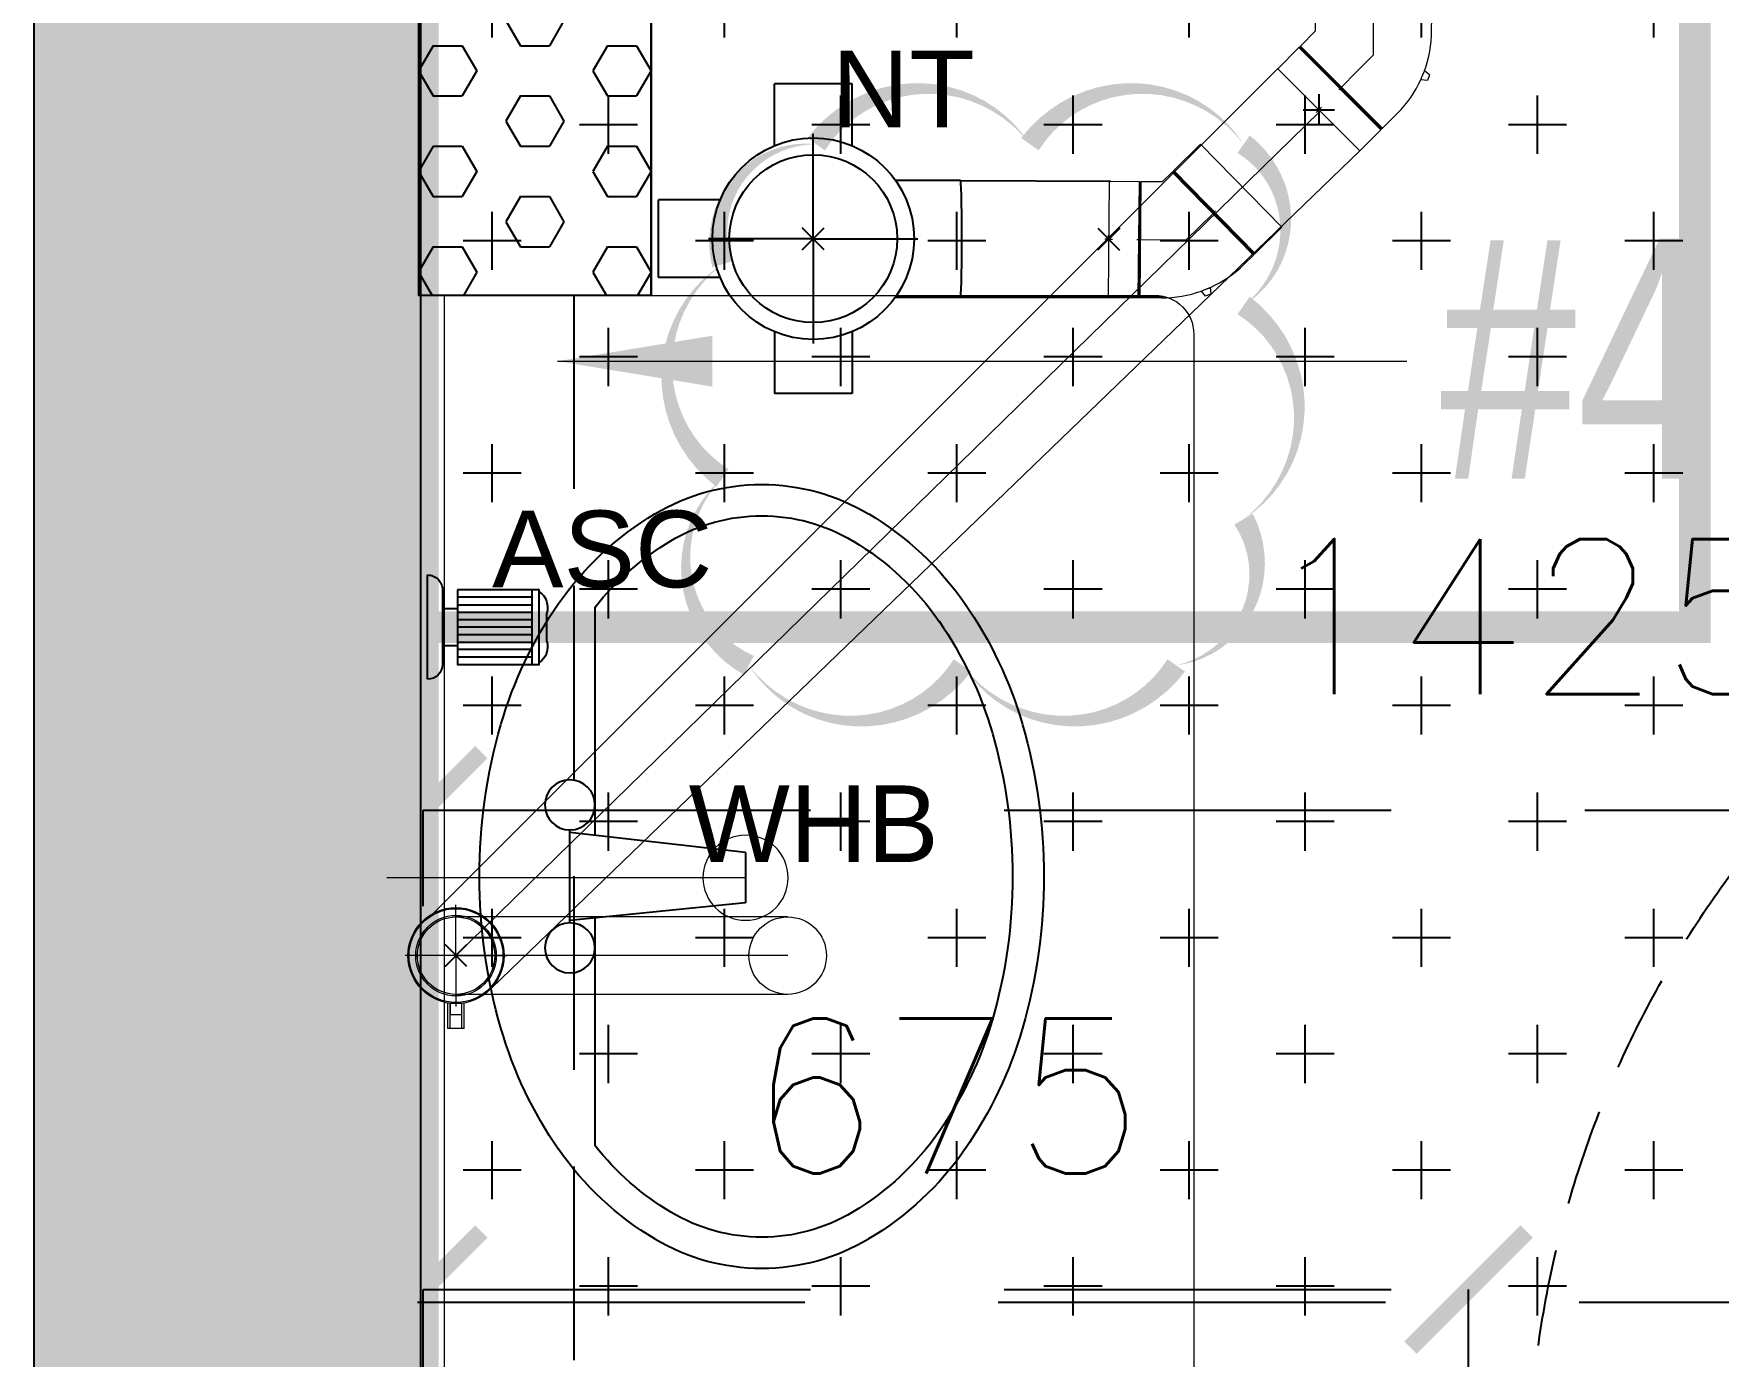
# Model space of a CAD drawing. Header units: millimetres. Extents: x 1135099 to 1230264, y -5736945 to -5695799.
# Drawn here: x 1213336 to 1214424, y -5713983 to -5713129 of the extents above; entities that cross this region are included whole.
import ezdxf

# ---------------------------------------------------------------- set-up
doc = ezdxf.new("R2010")
doc.units = ezdxf.units.MM
doc.header["$LTSCALE"] = 1000
doc.header["$MEASUREMENT"] = 0
for name, pattern in [('3BHK-A$0$$1$HIDDEN', [0.375, 0.25, -0.125]), ('3BHK-A$0$( Hidden )', [0.375, 0.25, -0.125]), ('AUDIT_D_120904163729-0', [0]), ('T8(T9 IS SIMILAR) - DIMENSION & TEXTING$0$1', [0]), ('T8(T9 IS SIMILAR) - DIMENSION & TEXTING$0$CENTERX2', [101.6, 63.5, -12.7, 12.7, -12.7]), ('T8(T9 IS SIMILAR) - DIMENSION & TEXTING$0$HIDDEN', [0.375, 0.25, -0.125]), ('T8(T9 IS SIMILAR) - DIMENSION & TEXTING$1$AUDIT_D_120904163729-0', [0]), ('T8(T9 IS SIMILAR)$0$$0$HIDDEN', [0.375, 0.25, -0.125])]:
    doc.linetypes.add(name, pattern=pattern)
doc.layers.get('0').update_dxf_attribs({"linetype": 'AUDIT_D_120904163729-0'})
for name, color, linetype in [('3BHK-A$0$$0$A-DOOR-FULL', 2, 'Continuous'), ('3BHK-A$0$$1$LEDGE WALL', 5, 'Continuous'), ('3BHK-A$0$A-SANITARY', 2, 'Continuous'), ('3BHK-A$0$A-TOI SUNK 50MM', 8, 'Continuous'), ('3BHK-A$0$LEDGE WALL', 5, 'Continuous'), ('T8(T9 IS SIMILAR) - DIMENSION & TEXTING$0$A-DIMENSIONS', 2, 'T8(T9 IS SIMILAR) - DIMENSION & TEXTING$0$HIDDEN'), ('T8(T9 IS SIMILAR) - DIMENSION & TEXTING$0$A-PLUMBING', 7, 'T8(T9 IS SIMILAR) - DIMENSION & TEXTING$1$AUDIT_D_120904163729-0'), ('T8(T9 IS SIMILAR) - DIMENSION & TEXTING$0$A-RSP COMMENTS', 30, 'T8(T9 IS SIMILAR) - DIMENSION & TEXTING$1$AUDIT_D_120904163729-0'), ('T8(T9 IS SIMILAR) - DIMENSION & TEXTING$0$KITCHEN BLOCK', 255, 'Continuous'), ('T8(T9 IS SIMILAR) - DIMENSION & TEXTING$0$pl-75 dia waste pipe', 3, 'Continuous'), ('T8(T9 IS SIMILAR) - DIMENSION & TEXTING$0$pl-75 dia waste pipe1', 3, 'Continuous'), ('T8(T9 IS SIMILAR) - DIMENSION & TEXTING$0$PL-FITTINGS', 5, 'Continuous'), ('T8(T9 IS SIMILAR) - DIMENSION & TEXTING$0$U-TI-75MM WASTE WATER PIPE', 3, 'Continuous'), ('T8(T9 IS SIMILAR) - DIMENSION & TEXTING$0$U-TI-BOILER', 1, 'T8(T9 IS SIMILAR) - DIMENSION & TEXTING$0$1'), ('T8(T9 IS SIMILAR) - DIMENSION & TEXTING$0$U-TI-TEXT', 7, 'Continuous'), ('T8(T9 IS SIMILAR) - DIMENSION & TEXTING$0$U-TI-WS', 5, 'Continuous'), ('T8(T9 IS SIMILAR)$0$S-BEAM', 20, 'T8(T9 IS SIMILAR)$0$$0$HIDDEN'), ('T8_REFUGE COLUMNS$1$A-RCC COLS', 3, 'Continuous'), ('T8_TYPICAL COLUMNS$0$A-RCC COLS', 3, 'Continuous')]:
    doc.layers.add(name, color=color, linetype=linetype)
for name, color, linetype, lineweight in [('3BHK-A$0$a-TOI-fixtures', 251, 'Continuous', 0), ('T8(T9 IS SIMILAR) - DIMENSION & TEXTING$0$pl-50dia waste pie', 6, 'Continuous', 0), ('T8(T9 IS SIMILAR) - DIMENSION & TEXTING$0$pl-50dia waste pipe1', 6, 'Continuous', 0), ('T8(T9 IS SIMILAR) - DIMENSION & TEXTING$1$R0-18-10-2014-T1-1st Podium Floor Plan$0$Text', 2, 'Continuous', 0), ('T8(T9 IS SIMILAR)$0$D&W', 8, 'Continuous', 25)]:
    doc.layers.add(name, color=color, linetype=linetype, lineweight=lineweight)
doc.layers.add('A-RERA CARPET AREA', color=30, linetype='Continuous', plot=False)
doc.layers.add('T8(T9 IS SIMILAR) - DIMENSION & TEXTING$0$GEB-BEZUG', color=2, linetype='Continuous', lineweight=25, true_color=0xffff00)
doc.layers.add('T8_REFUGE COLUMNS$1$COL-HATCH', color=7, linetype='Continuous', lineweight=25, true_color=0xa3a3a3)
doc.styles.add('T8(T9 IS SIMILAR) - DIMENSION & TEXTING$0$arial', font='sanss___.ttf')
doc.styles.add('T8(T9 IS SIMILAR) - DIMENSION & TEXTING$0$Romans 1', font='romans.shx', dxfattribs={"height": 100})
doc.styles.add('T8(T9 IS SIMILAR) - DIMENSION & TEXTING$1$ARIAL ARROW', font='swisscl.ttf')
doc.styles.add('T8(T9 IS SIMILAR) - DIMENSION & TEXTING$1$Tahoma', font='tahoma.ttf')
doc.dimstyles.new('T8(T9 IS SIMILAR) - DIMENSION & TEXTING$0$ALPINE S', dxfattribs={"dimscale": 0, "dimtxt": 100, "dimasz": 75, "dimexe": 0, "dimexo": 0, "dimgap": 75, "dimtad": 1, "dimdec": 0, "dimzin": 0, "dimdsep": 46, "dimtxsty": 'T8(T9 IS SIMILAR) - DIMENSION & TEXTING$0$Romans 1', "dimblk": 'T8(T9 IS SIMILAR) - DIMENSION & TEXTING$0$_ArchTick', "dimcen": 0.09, "dimclrd": 256, "dimclre": 256, "dimclrt": 7, "dimadec": 0, "dimazin": 0, "dimtfac": 1, "dimtdec": 0, "dimtofl": 0, "dimtmove": 1, "dimatfit": 0, "dimldrblk": 'T8(T9 IS SIMILAR) - DIMENSION & TEXTING$0$_Open90', "dimfxl": 1, "dimtolj": 1, "dimtzin": 0, "dimarcsym": 0})
doc.dimstyles.new('T8(T9 IS SIMILAR) - DIMENSION & TEXTING$1$SAMATA STD', dxfattribs={"dimtxt": 100, "dimasz": 50, "dimexe": 50, "dimexo": 50, "dimgap": 10, "dimtad": 0, "dimdec": 0, "dimrnd": 5, "dimzin": 0, "dimdsep": 46, "dimtxsty": 'T8(T9 IS SIMILAR) - DIMENSION & TEXTING$1$Tahoma', "dimblk": 'T8(T9 IS SIMILAR) - DIMENSION & TEXTING$1$_Origin2', "dimcen": -50, "dimdle": 50, "dimclrd": 7, "dimclre": 7, "dimclrt": 7, "dimadec": 0, "dimazin": 0, "dimtfac": 1, "dimtdec": 0, "dimtmove": 1, "dimatfit": 3, "dimfxl": 150, "dimtfill": 1, "dimtolj": 1, "dimtzin": 0, "dimlwd": -1, "dimlwe": -1, "dimarcsym": 0})

# ---------------------------------------------------------------- blocks, each defined once
blk = doc.blocks.new('T8(T9 IS SIMILAR) - DIMENSION & TEXTING$0$_ArchTick')
at = {"color": 0, "linetype": 'ByBlock', "const_width": 0.15}
blk.add_lwpolyline([(-0.5, -0.5), (0.5, 0.5)], dxfattribs=at)
blk = doc.blocks.new('*D515')
at = {"layer": 'T8(T9 IS SIMILAR) - DIMENSION & TEXTING$0$A-DIMENSIONS', "linetype": 'T8(T9 IS SIMILAR) - DIMENSION & TEXTING$0$HIDDEN', "lineweight": -2, "transparency": 16777216}
for p, q in [((1213587.3, -5714048.8), (1213587.3, -5713940.2)), ((1214262.3, -5714048.8), (1214262.3, -5713940.2))]:
    blk.add_line(p, q, dxfattribs=at)
at = {"layer": 'T8(T9 IS SIMILAR) - DIMENSION & TEXTING$0$A-DIMENSIONS', "lineweight": -2, "transparency": 16777216}
blk.add_line((1213587.3, -5713940.2), (1214262.3, -5713940.2), dxfattribs=at)
at = {"layer": 'T8(T9 IS SIMILAR) - DIMENSION & TEXTING$0$A-DIMENSIONS', "linetype": 'ByBlock', "lineweight": -2, "transparency": 16777216, "xscale": 75, "yscale": 75, "zscale": 75, "rotation": 180}
blk.add_blockref('T8(T9 IS SIMILAR) - DIMENSION & TEXTING$0$_ArchTick', (1213587.3, -5713940.2), dxfattribs=at)
at = {"layer": 'T8(T9 IS SIMILAR) - DIMENSION & TEXTING$0$A-DIMENSIONS', "linetype": 'ByBlock', "lineweight": -2, "transparency": 16777216, "xscale": 75, "yscale": 75, "zscale": 75}
blk.add_blockref('T8(T9 IS SIMILAR) - DIMENSION & TEXTING$0$_ArchTick', (1214262.3, -5713940.2), dxfattribs=at)
at = {"layer": 'T8(T9 IS SIMILAR) - DIMENSION & TEXTING$0$A-DIMENSIONS', "color": 7, "linetype": 'ByBlock', "transparency": 16777216, "insert": (1213924.8, -5713815.2), "char_height": 100, "attachment_point": 5, "style": 'T8(T9 IS SIMILAR) - DIMENSION & TEXTING$0$Romans 1'}
blk.add_mtext('\\A1;675', dxfattribs=at)
blk = doc.blocks.new('T8(T9 IS SIMILAR) - DIMENSION & TEXTING$0$_Open90')
at = {"color": 0, "linetype": 'ByBlock', "lineweight": -2}
for p, q in [((-0.5, 0.5), (0, 0)), ((0, 0), (-1, 0)), ((0, 0), (-0.5, -0.5))]:
    blk.add_line(p, q, dxfattribs=at)
blk = doc.blocks.new('*D470')
at = {"layer": 'T8(T9 IS SIMILAR) - DIMENSION & TEXTING$0$A-DIMENSIONS', "linetype": 'T8(T9 IS SIMILAR) - DIMENSION & TEXTING$0$HIDDEN', "lineweight": -2, "transparency": 16777216}
for p, q in [((1213587.3, -5713692.7), (1213587.3, -5713630.7)), ((1215012.3, -5713692.7), (1215012.3, -5713630.7))]:
    blk.add_line(p, q, dxfattribs=at)
at = {"layer": 'T8(T9 IS SIMILAR) - DIMENSION & TEXTING$0$A-DIMENSIONS', "lineweight": -2, "transparency": 16777216}
blk.add_line((1213587.3, -5713630.7), (1215012.3, -5713630.7), dxfattribs=at)
at = {"layer": 'T8(T9 IS SIMILAR) - DIMENSION & TEXTING$0$A-DIMENSIONS', "linetype": 'ByBlock', "lineweight": -2, "transparency": 16777216, "xscale": 75, "yscale": 75, "zscale": 75, "rotation": 180}
blk.add_blockref('T8(T9 IS SIMILAR) - DIMENSION & TEXTING$0$_ArchTick', (1213587.3, -5713630.7), dxfattribs=at)
at = {"layer": 'T8(T9 IS SIMILAR) - DIMENSION & TEXTING$0$A-DIMENSIONS', "linetype": 'ByBlock', "lineweight": -2, "transparency": 16777216, "xscale": 75, "yscale": 75, "zscale": 75}
blk.add_blockref('T8(T9 IS SIMILAR) - DIMENSION & TEXTING$0$_ArchTick', (1215012.3, -5713630.7), dxfattribs=at)
at = {"layer": 'T8(T9 IS SIMILAR) - DIMENSION & TEXTING$0$A-DIMENSIONS', "color": 7, "linetype": 'ByBlock', "transparency": 16777216, "insert": (1214299.8, -5713505.7), "char_height": 100, "attachment_point": 5, "style": 'T8(T9 IS SIMILAR) - DIMENSION & TEXTING$0$Romans 1'}
blk.add_mtext('\\A1;1425', dxfattribs=at)
blk = doc.blocks.new('T8(T9 IS SIMILAR) - DIMENSION & TEXTING$0$Einfügepunkt')
at = {"layer": 'T8(T9 IS SIMILAR) - DIMENSION & TEXTING$0$GEB-BEZUG'}
for p, q in [((-7.1, -7.1), (7.1, 7.1)), ((-7.1, 7.1), (7.1, -7.1))]:
    blk.add_line(p, q, dxfattribs=at)
blk = doc.blocks.new('T8(T9 IS SIMILAR) - DIMENSION & TEXTING$0$365.045.16.1_A')
at = {"lineweight": 13, "ltscale": 25}
for p, q in [((-61.9, 8.8), (-8.8, 61.9)), ((8.3, 44.7), (-8.8, 61.9)), ((8.3, 44.7), (-44.7, -8.3)), ((-43.7, -9.4), (9.4, 43.7)), ((8.3, 43.7), (-43.7, -8.3)), ((8.3, 43.7), (8.3, 44.7)), ((8.3, 43.7), (9.4, 43.7)), ((15.5, 37.5), (9.4, 43.7)), ((-17.1, 17.1), (-18.9, 18.9)), ((0, 0), (-17.1, 17.1)), ((-9.2, 9.2), (-11, 11)), ((34.7, 16.5), (30.6, 16)), ((36.3, 12.9), (32.9, 10.3)), ((34.7, 16.5), (36.3, 12.9)), ((-44.7, -8.3), (-61.9, 8.8)), ((0, -15.5), (0, 0)), ((-43.7, -8.3), (-44.7, -8.3)), ((-43.7, -8.3), (-43.7, -9.4)), ((-37.5, -15.5), (-43.7, -9.4)), ((-37.5, -29.3), (-37.5, -15.5)), ((0, -29.3), (0, -15.5)), ((37.5, -29.3), (37.5, -15.5)), ((-36.7, -30), (-37.5, -29.3)), ((37.5, -29.3), (-37.5, -29.3)), ((-36.7, -30), (-37.5, -30.7)), ((-37.5, -50), (-37.5, -30.7)), ((-37.5, -30.7), (37.5, -30.7)), ((-36.7, -30), (36.8, -30)), ((0, -31.8), (0, -29.3)), ((36.8, -30), (37.5, -29.3)), ((36.8, -30), (37.5, -30.7)), ((37.5, -50), (37.5, -30.7)), ((-37.5, -50), (37.5, -50)), ((0, -50), (-2.5, -50)), ((0, -50), (0, -47.5)), ((0, -50), (0, -52.5)), ((0, -50), (2.5, -50))]:
    blk.add_line(p, q, dxfattribs=at)
for start, end in [(24.8604, 45), (0, 20.1396)]:
    blk.add_arc((-37.5, -15.5), 75, start, end, dxfattribs=at)
blk.add_open_spline([(32.9, 10.3), (32.9, 10.3), (32.9, 10.3), (32.8, 10.5), (32.8, 10.6), (32.6, 11), (32.4, 11.3), (32.2, 11.9), (32.1, 12.1), (31.9, 12.6), (31.8, 12.8), (31.6, 13.2), (31.6, 13.4), (31.4, 13.8), (31.3, 14), (31.1, 14.6), (31, 14.9), (30.8, 15.4), (30.7, 15.6), (30.6, 15.9), (30.6, 16), (30.6, 16)], degree=3, knots=[-0.9758327, -0.9758327, -0.9758327, -0.9758327, -0.8930469, -0.8930469, -0.7796093, -0.7796093, -0.6561479, -0.6561479, -0.5667077, -0.5667077, -0.5007206, -0.5007206, -0.4380575, -0.4380575, -0.3616519, -0.3616519, -0.247098, -0.247098, -0.1245121, -0.1245121, 0, 0, 0, 0], dxfattribs=at)
blk.add_blockref('T8(T9 IS SIMILAR) - DIMENSION & TEXTING$0$Einfügepunkt', (0, -50), dxfattribs=at)
blk = doc.blocks.new('T8(T9 IS SIMILAR) - DIMENSION & TEXTING$0$361.771.16.1_G')
at = {"lineweight": 13, "ltscale": 25}
for p, q in [((0, 0), (0, 32.8)), ((-47, 5.2), (-30.6, 5.2)), ((-47, -5.2), (-47, 5.2)), ((-47, 3.7), (-30.8, 3.7)), ((-38, 3.7), (-38, -3.8)), ((-30.8, 3.7), (-38, 3.7)), ((-47, -3.7), (-30.8, -3.7)), ((-47, -5.2), (-30.6, -5.2)), ((-38, -3.8), (-30.8, -3.8)), ((0, 0), (-32.8, 0)), ((0, 0), (0, -32.8)), ((0, 0), (32.8, 0))]:
    blk.add_line(p, q, dxfattribs=at)
for radius in [31, 30.3, 26, 25]:
    blk.add_circle((0, 0), radius, dxfattribs=at)
blk.add_blockref('T8(T9 IS SIMILAR) - DIMENSION & TEXTING$0$Einfügepunkt', (0, 0), dxfattribs=at)
blk = doc.blocks.new('T8(T9 IS SIMILAR) - DIMENSION & TEXTING$0$ASC')
at = {"layer": 'T8(T9 IS SIMILAR) - DIMENSION & TEXTING$0$U-TI-BOILER'}
for points in [[(631187.56485, 41364.6039), (631187.52885, 41364.6039), (631187.52885, 41364.6399), (631187.52885, 41364.6435), (631187.56485, 41364.6435), (631187.56485, 41364.6039)], [(631187.54005, 41364.6471), (631187.55365, 41364.6471)], [(631187.56485, 41364.6399), (631187.52885, 41364.6399)], [(631187.53245, 41364.6039), (631187.53245, 41364.6399)], [(631187.53605, 41364.6399), (631187.53605, 41364.6039)], [(631187.53965, 41364.6039), (631187.53965, 41364.6399)], [(631187.54325, 41364.6039), (631187.54325, 41364.6399)], [(631187.54685, 41364.6399), (631187.54685, 41364.6039)], [(631187.55045, 41364.6039), (631187.55045, 41364.6399)], [(631187.55405, 41364.6039), (631187.55405, 41364.6399)], [(631187.55765, 41364.6039), (631187.55765, 41364.6399)], [(631187.56125, 41364.6399), (631187.56125, 41364.6039)], [(631187.53785, 41364.6039), (631187.53785, 41364.5967)], [(631187.55585, 41364.5967), (631187.55585, 41364.6039)], [(631187.56485, 41364.5967), (631187.52885, 41364.5967)], [(631187.52165, 41364.5895), (631187.57205, 41364.5895)]]:
    blk.add_lwpolyline(points, dxfattribs=at)
for centre, radius, start, end in [((631187.53736, 41364.6384), 0.00911, 72.81975, 145.94062), ((631187.55634, 41364.6384), 0.00911, 34.05939, 107.18025), ((631187.52885, 41364.5895), 0.0072, 90, 180), ((631187.56485, 41364.5895), 0.0072, 0, 90)]:
    blk.add_arc(centre, radius, start, end, dxfattribs=at)
blk = doc.blocks.new('T8(T9 IS SIMILAR) - DIMENSION & TEXTING$0$388.001.00.1_G')
at = {"layer": 'T8(T9 IS SIMILAR) - DIMENSION & TEXTING$0$U-TI-75MM WASTE WATER PIPE', "ltscale": 5}
for p, q in [((-25.1, 60.1), (-25.1, 100)), ((-25.1, 100), (25.1, 100)), ((25.1, 60.1), (25.1, 100)), ((0, 0), (0, 67.6)), ((-60.1, 25.1), (-100, 25.1)), ((-100, -25.1), (-100, 25.1)), ((60.1, 25.1), (100, 25.1)), ((100, -25.1), (100, 25.1)), ((0, 0), (-67.6, 0)), ((0, 0), (0, 2.5)), ((0, 0), (0, -67.6)), ((0, 0), (67.6, 0)), ((0, 0), (-2.5, 0)), ((0, 0), (0, -2.5)), ((0, 0), (2.5, 0)), ((-60.1, -25.1), (-100, -25.1)), ((60.1, -25.1), (100, -25.1)), ((-37.7, -53.1), (-37.7, -95)), ((37.7, -53.1), (37.7, -95))]:
    blk.add_line(p, q, dxfattribs=at)
for radius in [65.1, 54.2]:
    blk.add_circle((0, 0), radius, dxfattribs=at)
blk.add_ellipse((0, -95), major_axis=(37.7, 0), ratio=0.026177, start_param=3.141593, end_param=6.283185, dxfattribs=at)
blk.add_blockref('T8(T9 IS SIMILAR) - DIMENSION & TEXTING$0$Einfügepunkt', (0, 0), dxfattribs=at)
blk = doc.blocks.new('T8(T9 IS SIMILAR) - DIMENSION & TEXTING$0$A$C77D62699')
at = {"layer": 'T8(T9 IS SIMILAR) - DIMENSION & TEXTING$0$A-RSP COMMENTS', "linetype": 'ByBlock', "elevation": -0.8}
blk.add_lwpolyline([(6664.7, 673.3, 0, 13.8, 0.520567), (6526.7, 673.3, 0, 13.8, 0.520567), (6388.7, 673.3, 0, 13.8, 0.520567), (6328.2, 595.8, 0, 13.8, 0.520567), (6328.2, 457.8, 0, 13.8, 0.520567), (6345.2, 336.8, 0, 13.8, 0.520567), (6483.2, 336.8, 0, 13.8, 0.520567), (6621.2, 336.8, 0, 13.8, 0.520567), (6664.7, 431.2, 0, 13.8, 0.520567), (6664.7, 569.2, 0, 13.8, 0.520567)], format="xyseb", close=True, dxfattribs=at)
at = {"layer": 'T8(T9 IS SIMILAR) - DIMENSION & TEXTING$0$pl-50dia waste pipe1'}
for p, q in [((6686.7, 722.1, -0.2), (6138.7, 174.1, 1.3)), ((6739.7, 669, -0.2), (6179.3, 128.7, 1.3)), ((6370.3, 174.4, 1.3), (6156.2, 174.4, 1.3)), ((6370.3, 124.4, 1.3), (6156.2, 124.4, 1.3))]:
    blk.add_line(p, q, dxfattribs=at)
at = {"layer": 'T8(T9 IS SIMILAR) - DIMENSION & TEXTING$0$pl-50dia waste pipe1', "color": 12, "linetype": 'T8(T9 IS SIMILAR) - DIMENSION & TEXTING$0$CENTERX2'}
for p, q in [((6714.1, 694.7, -0.2), (6156.1, 149.4, 1.3)), ((6370.3, 149.4, 1.3), (6156.2, 149.4, 1.3))]:
    blk.add_line(p, q, dxfattribs=at)
at = {"layer": 'T8(T9 IS SIMILAR) - DIMENSION & TEXTING$0$pl-50dia waste pipe1', "ltscale": 0.1}
for centre in [(6156.2, 149.4, 1.3), (6370.3, 149.4, 1.3)]:
    blk.add_circle(centre, 25, dxfattribs=at)
at = {"layer": 'T8(T9 IS SIMILAR) - DIMENSION & TEXTING$0$pl-75 dia waste pipe1'}
for p, q in [((6481.8, 649.8), (6578.9, 649.5, -0.1)), ((6481.8, 574.5), (6612.5, 574.5))]:
    blk.add_line(p, q, dxfattribs=at)
at = {"layer": 'T8(T9 IS SIMILAR) - DIMENSION & TEXTING$0$U-TI-WS', "lineweight": 40, "ltscale": 0.01, "const_width": 20.5, "elevation": 1.8}
blk.add_lwpolyline([(6202.3, 2295.9), (6202.3, 2522.1), (6956, 2522.1), (6956, 361.5), (6138.7, 361.5)], dxfattribs=at)
at = {"layer": 'T8(T9 IS SIMILAR) - DIMENSION & TEXTING$0$KITCHEN BLOCK', "xscale": -1336.57500664649, "yscale": 1336.575006646491, "zscale": 1336.575006646491, "rotation": 270.0015341801519}
blk.add_blockref('T8(T9 IS SIMILAR) - DIMENSION & TEXTING$0$ASC', (-55258149.3, -843630618.2, 0.5), dxfattribs=at)
at = {"layer": 'T8(T9 IS SIMILAR) - DIMENSION & TEXTING$0$pl-50dia waste pie', "xscale": 1.000020158935082, "yscale": 1.000020158935082, "zscale": 1.000020158935082, "rotation": 89.99999999999999}
blk.add_blockref('T8(T9 IS SIMILAR) - DIMENSION & TEXTING$0$361.771.16.1_G', (6156.1, 149.4, 1.3), dxfattribs=at)
at = {"layer": 'T8(T9 IS SIMILAR) - DIMENSION & TEXTING$0$pl-75 dia waste pipe', "ltscale": 0.1}
for p, xscale, yscale, zscale, rotation in [((6748.6, 730.9, -0.2), 1.000020158935082, 1.000020158935082, 1.000020158935082, 315.0000000000002), ((6627.5, 611.5), 1.000020158935083, 1.000020158935083, 1.000020158935083, 269.4574402952151)]:
    blk.add_blockref('T8(T9 IS SIMILAR) - DIMENSION & TEXTING$0$365.045.16.1_A', p, dxfattribs=dict(at, xscale=xscale, yscale=yscale, zscale=zscale, rotation=rotation))
at = {"layer": 'T8(T9 IS SIMILAR) - DIMENSION & TEXTING$0$PL-FITTINGS', "xscale": 1.000020158935082, "yscale": 1.000020158935082, "zscale": 1.000020158935082, "rotation": 90.00000000000001}
blk.add_blockref('T8(T9 IS SIMILAR) - DIMENSION & TEXTING$0$388.001.00.1_G', (6386.8, 612.3), dxfattribs=at)
at = {"layer": 'T8(T9 IS SIMILAR) - DIMENSION & TEXTING$0$U-TI-TEXT', "style": 'T8(T9 IS SIMILAR) - DIMENSION & TEXTING$0$arial'}
for s, rotation, p in [('NT', 0.0001, (6398.8, 684.2, 1.3)), ('ASC', 359.9999, (6179.4, 387.2, 1.9)), ('WHB', 359.9999, (6306.4, 209.8, 1.3))]:
    blk.add_text(s, height=49.53, rotation=rotation, dxfattribs=at).set_placement(p)
blk = doc.blocks.new('T8(T9 IS SIMILAR) - DIMENSION & TEXTING$1$_Origin2')
at = {"color": 0, "linetype": 'ByBlock', "lineweight": -2}
blk.add_line((-0.5, 0), (-1, 0), dxfattribs=at)
for radius in [0.5, 0.25]:
    blk.add_circle((0, 0), radius, dxfattribs=at)
blk = doc.blocks.new('T8_REFUGE COLUMNS')
at = {"layer": 'T8_REFUGE COLUMNS$1$COL-HATCH', "linetype": 'ByBlock'}
h = blk.add_hatch(color=256, dxfattribs=at)
h.dxf.hatch_style = 1
h.paths.add_polyline_path([(1213587.1, -5709939.9), (1213337.1, -5709939.9), (1213337.1, -5714149.9), (1213587.1, -5714149.9)])
at = {"layer": 'T8_REFUGE COLUMNS$1$A-RCC COLS', "linetype": 'ByBlock'}
blk.add_lwpolyline([(1213587.1, -5709939.9), (1213337.1, -5709939.9), (1213337.1, -5714149.9), (1213587.1, -5714149.9)], close=True, dxfattribs=at)
blk = doc.blocks.new('T8_TYPICAL COLUMNS')
at = {"layer": 'T8_TYPICAL COLUMNS$0$A-RCC COLS', "linetype": 'ByBlock'}
blk.add_blockref('T8_REFUGE COLUMNS', (0, 0), dxfattribs=at)
blk = doc.blocks.new('*U678')
for points in [[(0, 0), (0, 670), (30, 670), (30, 0)], [(-40, 0), (0, 0), (0, -30), (10, -30), (10, -80), (-40, -80)], [(710, 0), (670, 0), (670, -30), (660, -30), (660, -80), (710, -80)]]:
    blk.add_lwpolyline(points, close=True)
at = {"color": 0, "linetype": 'ByBlock', "ltscale": 0.25}
blk.add_arc((-1, -0.4), 671, 0.0347, 87.627, dxfattribs=at)
blk = doc.blocks.new('3BHK-A$0$WB1')
at = {"layer": '3BHK-A$0$A-SANITARY', "color": 0, "ltscale": 1000}
for p, q in [((190074.4, -1779394.5), (190063, -1779507.9)), ((190106.8, -1779394.5), (190119.9, -1779507.9)), ((189917.5, -1779491.7), (190064.6, -1779491.7)), ((190118, -1779491.7), (190265.4, -1779491.7)), ((190061.5, -1779507.9), (190121.4, -1779507.9))]:
    blk.add_line(p, q, dxfattribs=at)
at = {"layer": '3BHK-A$0$A-SANITARY', "color": 0}
blk.add_line((190106.8, -1779394.5), (190074.4, -1779394.5), dxfattribs=at)
for centre, major_axis, start_param, end_param in [((190091.4, -1779555.7), (-92.6, 341.5), 6.018375, 6.298924), ((190091.4, -1779555.7), (-92.6, 341.5), 5.737826, 6.018375), ((190067.1, -1779471.3), (-69.6, 256.7), 0.015739, 0.342992), ((190115.8, -1779471.3), (-69.6, 256.7), 5.410573, 5.737826), ((190091.4, -1779555.7), (-87.3, 322), 6.018375, 6.298924), ((190091.4, -1779555.7), (-87.3, 322), 5.737826, 6.018375), ((190067.1, -1779471.3), (-64.3, 237.2), 0.015739, 0.342992), ((190115.8, -1779471.3), (-64.3, 237.2), 5.410573, 5.737826), ((190030, -1779417.8), (-52.6, 193.9), 0.342992, 0.768932), ((190152.9, -1779417.8), (-52.6, 193.9), 4.984633, 5.410573), ((190030, -1779417.8), (-47.3, 174.4), 0.342992, 0.768932), ((190152.9, -1779417.8), (-47.3, 174.4), 4.984633, 5.410573), ((189973.2, -1779384.1), (-35.3, 130.2), 0.768932, 1.305986), ((190209.6, -1779384.1), (-35.3, 130.2), 4.447579, 4.984633), ((189973.2, -1779384.1), (-30, 110.7), 0.768932, 1.305986), ((190209.6, -1779384.1), (-30, 110.7), 4.447579, 4.984633), ((189973.2, -1779384.1), (-35.3, 130.2), 1.305986, 1.84304), ((189973.2, -1779384.1), (-30, 110.7), 1.305986, 1.84304), ((190209.6, -1779384.1), (-30, 110.7), 3.910525, 4.447579), ((190209.6, -1779384.1), (-35.3, 130.2), 3.910525, 4.447579), ((190030, -1779350.3), (-47.3, 174.4), 1.84304, 2.20494), ((190152.9, -1779350.3), (-47.3, 174.4), 3.548625, 3.910525), ((190030, -1779350.3), (-52.6, 193.9), 1.84304, 2.268981), ((190152.9, -1779350.3), (-52.6, 193.9), 3.484585, 3.910525), ((190045.3, -1779507.9), (-4.2, 15.6), 6.018375, 12.30156), ((190137.6, -1779507.9), (-4.2, 15.6), 6.018375, 12.30156), ((190067.1, -1779296.9), (-69.6, 256.7), 2.268981, 2.596234), ((190115.8, -1779296.9), (-69.6, 256.7), 3.157331, 3.484585), ((190091.4, -1779212.5), (-92.6, 341.5), 2.596234, 2.876783), ((190091.4, -1779212.5), (-92.6, 341.5), 2.876783, 3.157331)]:
    blk.add_ellipse(centre, major_axis=major_axis, ratio=1, start_param=start_param, end_param=end_param, dxfattribs=at)
blk = doc.blocks.new('3BHK-A')
at = {"layer": '3BHK-A$0$A-TOI SUNK 50MM'}
h = blk.add_hatch(dxfattribs=at)
h.set_pattern_fill('CROSS', color=256, scale=300, style=0)
h.set_pattern_definition([(9e-15, (-0.65, 1286.84), (75, 75), [37.5, -112.5]), (90, (18.1, 1268.09), (-75, 75), [37.5, -112.5])])
h.paths.add_polyline_path([(1197532.4, -5711799.2), (1198958.7, -5711799.2), (1198958.7, -5714049.9), (1197532.4, -5714049.9)])
at = {"layer": '3BHK-A$0$LEDGE WALL'}
h = blk.add_hatch(dxfattribs=at)
h.set_pattern_fill('HEX', color=8, scale=150, angle=180)
h.paths.add_polyline_path([(1198958.7, -5713298.5), (1198808.7, -5713298.5), (1198808.7, -5712549.2), (1198958.7, -5712549.2)])
at = {"layer": '3BHK-A$0$$1$LEDGE WALL'}
blk.add_line((1198808.7, -5713298.5, -0.5), (1198808.7, -5712598.8, -0.5), dxfattribs=at)
at = {"layer": '3BHK-A$0$$1$LEDGE WALL', "linetype": '3BHK-A$0$( Hidden )', "ltscale": 0.5}
blk.add_line((1198858.7, -5713298.5, -0.5), (1198858.7, -5714048.8, 0), dxfattribs=at)
at = {"layer": '3BHK-A$0$$1$LEDGE WALL', "elevation": -0.5}
blk.add_lwpolyline([(1198808.7, -5713298.5), (1198958.7, -5713298.5), (1198958.7, -5712549.2), (1198808.7, -5712549.2)], close=True, dxfattribs=at)
at = {"layer": '3BHK-A$0$a-TOI-fixtures'}
for p, q in [((1198956.7, -5713298.5, -0.5), (1198483.4, -5713298.5, -0.5)), ((1198942.5, -5713298.5, -0.5), (1198942.5, -5714048.8, -0.5)), ((1198957.5, -5713298.5, -0.5), (1198957.5, -5714048.8, -0.5)), ((1198458.4, -5713323.5, -0.5), (1198458.4, -5714048.8, -0.5))]:
    blk.add_line(p, q, dxfattribs=at)
at = {"layer": '3BHK-A$0$a-TOI-fixtures', "extrusion": (-3.57019e-09, -2.53026e-07, 1)}
blk.add_line((1198747.8, -5713674.5, 0), (1198979.4, -5713674.5, 0), dxfattribs=at)
blk.add_circle((1198747.8, -5713674.5, 1.4), 27.5, dxfattribs=at)
at = {"layer": '3BHK-A$0$a-TOI-fixtures'}
blk.add_arc((1198483.4, -5713323.5, -0.5), 25, 90, 180, dxfattribs=at)
at = {"layer": '3BHK-A$0$$0$A-DOOR-FULL', "linetype": '3BHK-A$0$$1$HIDDEN'}
blk.add_blockref('*U678', (1197572.4, -5714069.9, 0), dxfattribs=at)
at = {"layer": '3BHK-A$0$a-TOI-fixtures', "extrusion": (-8.33598e-18, -2.28199e-17, -1), "xscale": -1, "zscale": -1, "rotation": 270}
blk.add_blockref('3BHK-A$0$WB1', (580646.7, -5903765.1, 0), dxfattribs=at)
blk = doc.blocks.new('T8(T9 IS SIMILAR)')
at = {"layer": 'T8(T9 IS SIMILAR)$0$S-BEAM'}
blk.add_line((1213585, -5713948.6, -0.3), (1218411.3, -5713948.2, -0.5), dxfattribs=at)
at = {"layer": 'T8(T9 IS SIMILAR)$0$D&W', "linetype": 'ByBlock'}
blk.add_blockref('T8_TYPICAL COLUMNS', (0, 0), dxfattribs=at)
at = {"layer": 'T8(T9 IS SIMILAR)$0$D&W', "linetype": 'ByBlock', "xscale": -1}
blk.add_blockref('3BHK-A', (2412544.6, 0, 0.5), dxfattribs=at)
blk = doc.blocks.new('T8(T9 IS SIMILAR) - DIMENSION & TEXTING')
at = {"layer": 'T8(T9 IS SIMILAR) - DIMENSION & TEXTING$0$A-PLUMBING', "linetype": 'ByBlock'}
blk.add_blockref('T8(T9 IS SIMILAR) - DIMENSION & TEXTING$0$A$C77D62699', (1207452.3, -5713874), dxfattribs=at)
at = {"layer": 'T8(T9 IS SIMILAR) - DIMENSION & TEXTING$1$R0-18-10-2014-T1-1st Podium Floor Plan$0$Text', "linetype": 'ByBlock', "style": 'T8(T9 IS SIMILAR) - DIMENSION & TEXTING$1$ARIAL ARROW'}
blk.add_text('#4', height=154.91, dxfattribs=at).set_placement((1214243.7, -5713416.7, 0))
at = {"layer": 'T8(T9 IS SIMILAR) - DIMENSION & TEXTING$0$A-DIMENSIONS', "linetype": 'ByBlock'}
for base, p1, p2, picture, middle in [((1215012.3, -5713630.7), (1213587.3, -5713692.7), (1215012.3, -5713692.7), '*D470', (1214299.8, -5713505.7)), ((1214262.3, -5713940.2), (1213587.3, -5714048.8, 0.4), (1214262.3, -5714048.8), '*D515', (1213924.8, -5713815.2))]:
    dim = blk.add_linear_dim(base=base, p1=p1, p2=p2, dimstyle='T8(T9 IS SIMILAR) - DIMENSION & TEXTING$0$ALPINE S', override={"dimscale": 1, "dimfxl": 5, "dimarcsym": 1}, dxfattribs=at)
    dim.commit()
    dim.dimension.update_dxf_attribs({"geometry": picture, "text_midpoint": middle})
at = {"layer": 'T8(T9 IS SIMILAR) - DIMENSION & TEXTING$1$R0-18-10-2014-T1-1st Podium Floor Plan$0$Text'}
blk.add_leader([(1213674, -5713340.8), (1214113.9, -5713340.8), (1214222.4, -5713340.8)], dimstyle='T8(T9 IS SIMILAR) - DIMENSION & TEXTING$1$SAMATA STD', override={"dimscale": 1, "dimasz": 100, "dimclrd": 2, "dimfxlon": 1, "dimarcsym": 1}, dxfattribs=at)

msp = doc.modelspace()

# ---------------------------------------------------------------- linework, layer by layer
at = {"layer": 'A-RERA CARPET AREA', "const_width": 20, "elevation": 0.6}
msp.add_lwpolyline([(1213337.2, -5715374), (1213337.2, -5714273.5), (1213497.2, -5714273.7), (1213497.2, -5714148.8), (1213587.1, -5714148.8), (1213587.3, -5711799.3), (1215112.3, -5711799.3), (1215112.3, -5710098.7), (1218412.3, -5710098.6), (1218412.3, -5710749), (1218987, -5710749), (1218987, -5710588.8), (1221986.8, -5710588.8), (1221986.8, -5710748.9), (1222611.9, -5710748.9), (1222611.8, -5710073.5), (1222710.9, -5710073.5), (1222710.9, -5709913.3), (1225611.4, -5709913.3), (1225611.4, -5710073.3), (1225911.8, -5710073.6), (1225911.8, -5710698.6), (1227361.8, -5710698.3), (1227361.8, -5717398.5)], dxfattribs=at)

# ---------------------------------------------------------------- next in the draw order: block references
at = {"linetype": 'ByBlock'}
msp.add_blockref('T8(T9 IS SIMILAR)', (-1.4, 0.2, -0.6), dxfattribs=at)

# ---------------------------------------------------------------- next in the draw order: block references
msp.add_blockref('T8(T9 IS SIMILAR) - DIMENSION & TEXTING', (0, 0), dxfattribs=at)

doc.saveas('drawing.dxf')
